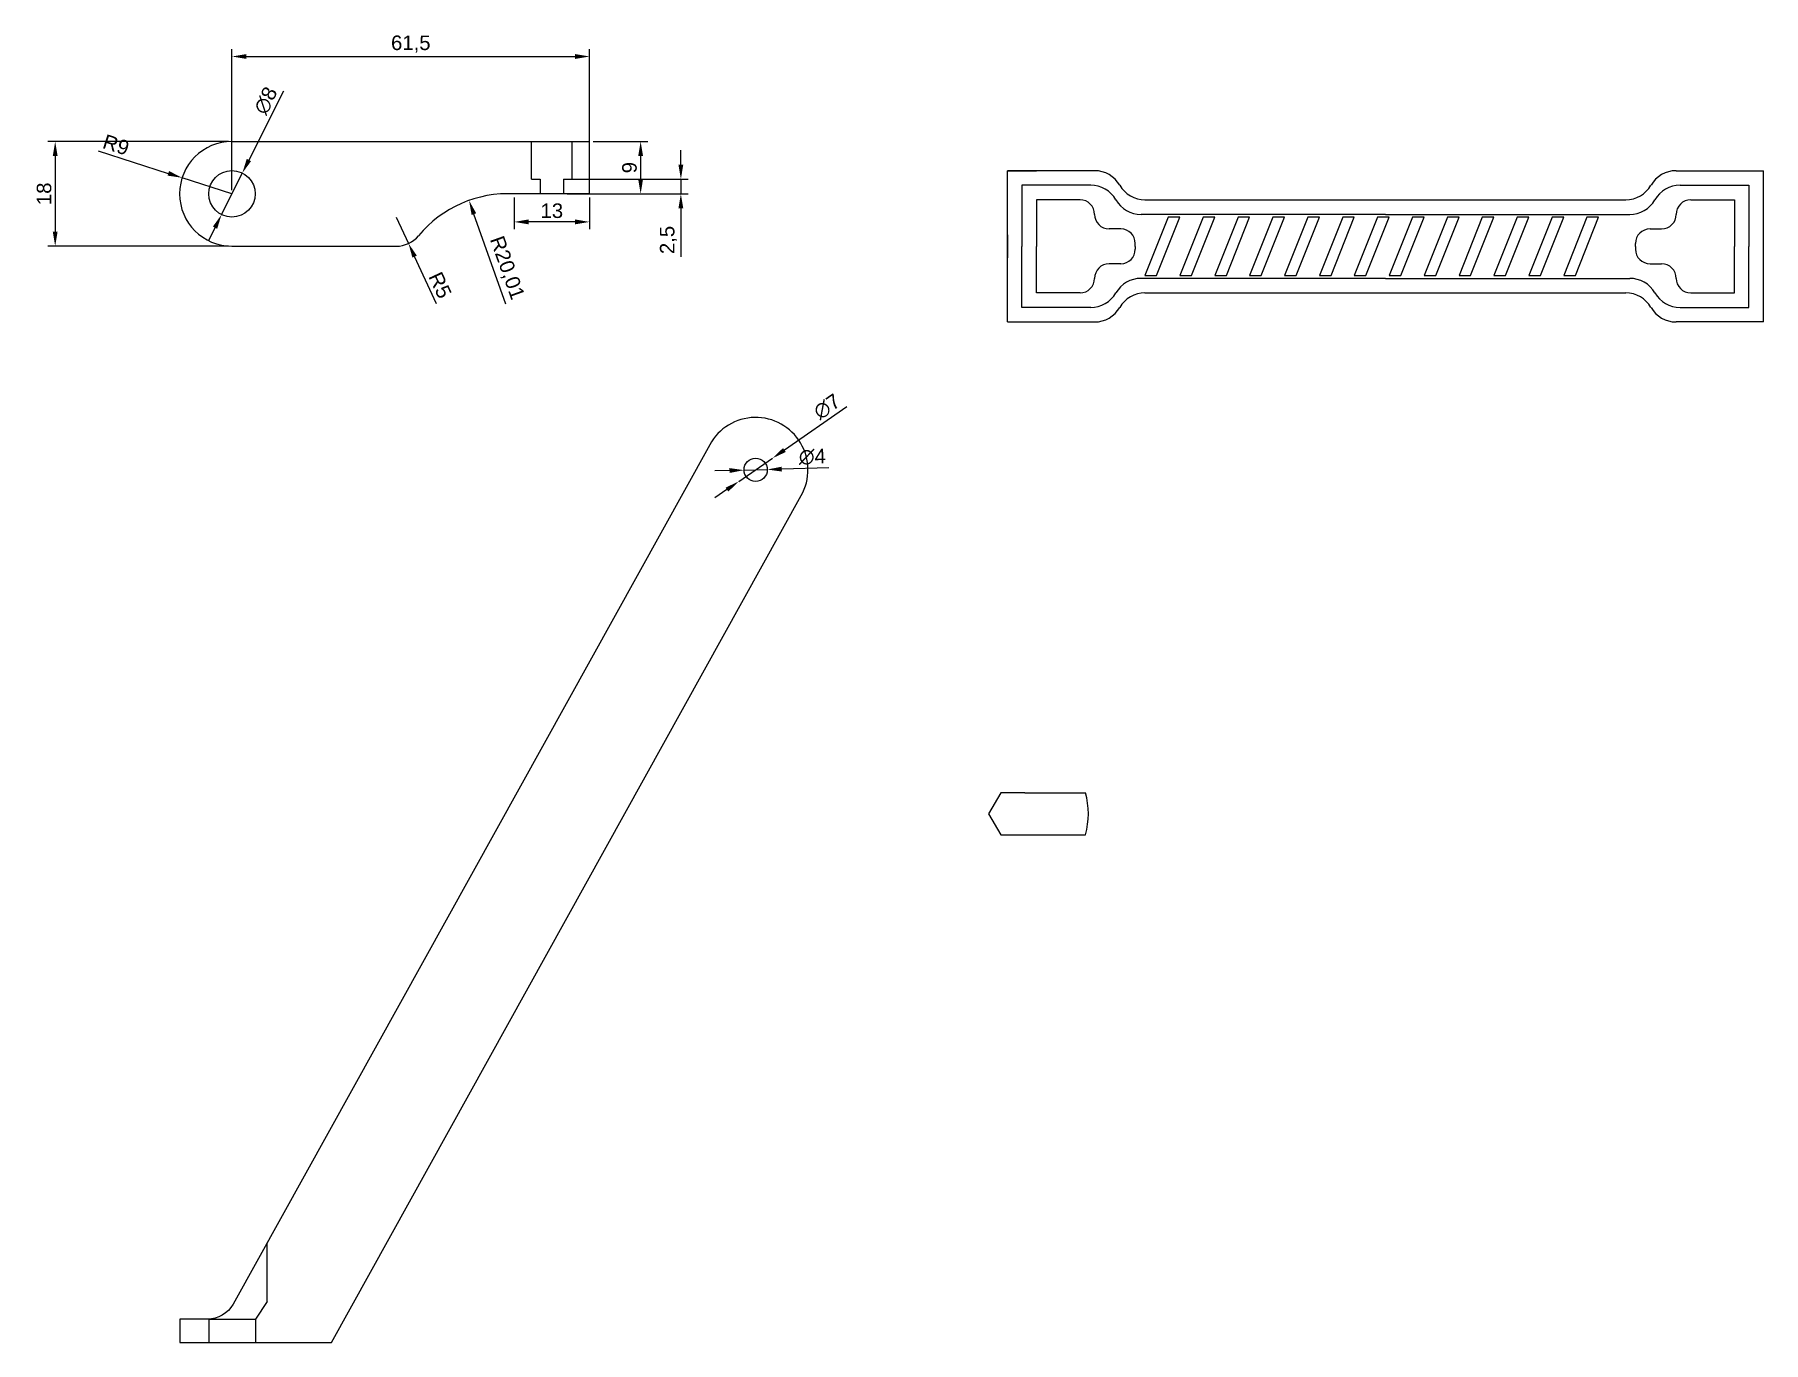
# Model space of a CAD drawing. Header units: millimetres. Extents: x 12 to 309, y -25 to 199.
import ezdxf

# ---------------------------------------------------------------- set-up
doc = ezdxf.new("R2010")
doc.units = ezdxf.units.MM
doc.linetypes.add('ACAD_ISO02W100', pattern=[15, 12, -3])
doc.layers.add('Kóta', color=1, linetype='Continuous')
doc.layers.add('N hrana', color=3, linetype='ACAD_ISO02W100')
doc.styles.get("Standard").update_dxf_attribs({"font": 'arial.ttf'})
doc.dimstyles.new('ISO-25', dxfattribs={"dimtxt": 2.5, "dimasz": 2.5, "dimexe": 1.25, "dimexo": 0.625, "dimtad": 1, "dimtxsty": 'Standard', "dimcen": 2.5, "dimadec": 0, "dimazin": 0, "dimtfac": 1, "dimtmove": 0, "dimatfit": 3, "dimfxl": 1, "dimarcsym": 0})

# ---------------------------------------------------------------- blocks, each defined once
blk = doc.blocks.new('*D1')
at = {"layer": 'Defpoints', "color": 0, "transparency": 16777216}
for p in [(47.62, 175.62), (44.04, 168.46)]:
    blk.add_point(p, dxfattribs=at)
at = {"layer": 'Kóta', "color": 0, "lineweight": -2, "transparency": 16777216}
for p, q in [((54.67, 189.68), (48.74, 177.85)), ((44.04, 168.46), (47.62, 175.62)), ((42.92, 166.23), (41.8, 163.99))]:
    blk.add_line(p, q, dxfattribs=at)
at = {"layer": 'Kóta', "color": 0, "transparency": 16777216}
for points in [[(48.37, 178.04), (49.12, 177.66), (47.62, 175.62)], [(42.55, 166.41), (43.29, 166.04), (44.04, 168.46)]]:
    blk.add_solid(points, dxfattribs=at)
at = {"layer": 'Kóta', "color": 0, "transparency": 16777216, "insert": (51.65, 188.06), "char_height": 2.5, "attachment_point": 5, "rotation": 63.3845}
blk.add_mtext('∅8', dxfattribs=at)
blk = doc.blocks.new('*D2')
at = {"layer": 'Defpoints', "color": 0, "transparency": 16777216}
for p in [(37.26, 174.8), (45.83, 172.04)]:
    blk.add_point(p, dxfattribs=at)
at = {"layer": 'Kóta', "color": 0, "lineweight": -2, "transparency": 16777216}
for p, q in [((22.8, 179.45), (34.88, 175.56)), ((45.83, 172.04), (37.26, 174.8))]:
    blk.add_line(p, q, dxfattribs=at)
at = {"layer": 'Kóta', "color": 0, "transparency": 16777216}
blk.add_solid([(35.01, 175.96), (34.76, 175.17), (37.26, 174.8)], dxfattribs=at)
at = {"layer": 'Kóta', "color": 0, "transparency": 16777216, "insert": (25.9, 180.45), "char_height": 2.5, "attachment_point": 5, "rotation": 342.1582}
blk.add_mtext('R9', dxfattribs=at)
blk = doc.blocks.new('*D3')
at = {"layer": 'Defpoints', "color": 0, "transparency": 16777216}
for p in [(86.59, 170.91), (93.31, 152.06)]:
    blk.add_point(p, dxfattribs=at)
at = {"layer": 'Kóta', "color": 0, "lineweight": -2, "transparency": 16777216}
blk.add_line((92.94, 153.1), (87.43, 168.55), dxfattribs=at)
at = {"layer": 'Kóta', "color": 0, "transparency": 16777216}
blk.add_solid([(87.83, 168.69), (87.04, 168.41), (86.59, 170.91)], dxfattribs=at)
at = {"layer": 'Kóta', "color": 0, "transparency": 16777216, "insert": (93, 159.27), "char_height": 2.5, "attachment_point": 5, "rotation": 289.6013}
blk.add_mtext('R20,01', dxfattribs=at)
blk = doc.blocks.new('*D4')
at = {"layer": 'Defpoints', "color": 0, "transparency": 16777216}
for p in [(74.07, 168.04), (76.18, 163.51)]:
    blk.add_point(p, dxfattribs=at)
at = {"layer": 'Kóta', "color": 0, "lineweight": -2, "transparency": 16777216}
for p, q in [((74.07, 168.04), (76.18, 163.51)), ((81.02, 153.14), (77.24, 161.24))]:
    blk.add_line(p, q, dxfattribs=at)
at = {"layer": 'Kóta', "color": 0, "transparency": 16777216}
blk.add_solid([(77.62, 161.42), (76.86, 161.07), (76.18, 163.51)], dxfattribs=at)
at = {"layer": 'Kóta', "color": 0, "transparency": 16777216, "insert": (81.62, 156.34), "char_height": 2.5, "attachment_point": 5, "rotation": 294.9974}
blk.add_mtext('R5', dxfattribs=at)
blk = doc.blocks.new('*D5')
at = {"layer": 'Defpoints', "color": 0, "transparency": 16777216}
for p in [(107.33, 195.65), (45.83, 172.04), (107.33, 172.04)]:
    blk.add_point(p, dxfattribs=at)
at = {"layer": 'Kóta', "color": 0, "lineweight": -2, "transparency": 16777216}
for p, q in [((45.83, 172.66), (45.83, 196.9)), ((107.33, 172.66), (107.33, 196.9)), ((48.33, 195.65), (104.83, 195.65))]:
    blk.add_line(p, q, dxfattribs=at)
at = {"layer": 'Kóta', "color": 0, "transparency": 16777216}
for points in [[(48.33, 196.06), (48.33, 195.23), (45.83, 195.65)], [(104.83, 196.06), (104.83, 195.23), (107.33, 195.65)]]:
    blk.add_solid(points, dxfattribs=at)
at = {"layer": 'Kóta', "color": 0, "transparency": 16777216, "insert": (76.58, 197.77), "char_height": 2.5, "attachment_point": 5}
blk.add_mtext('61,5', dxfattribs=at)
blk = doc.blocks.new('*D6')
at = {"layer": 'Defpoints', "color": 0, "transparency": 16777216}
for p in [(107.33, 181.04), (107.33, 172.04), (116.1, 172.04)]:
    blk.add_point(p, dxfattribs=at)
at = {"layer": 'Kóta', "color": 0, "lineweight": -2, "transparency": 16777216}
for p, q in [((107.96, 181.04), (117.35, 181.04)), ((116.1, 178.54), (116.1, 174.54)), ((107.96, 172.04), (117.35, 172.04))]:
    blk.add_line(p, q, dxfattribs=at)
at = {"layer": 'Kóta', "color": 0, "transparency": 16777216}
for points in [[(115.68, 178.54), (116.51, 178.54), (116.1, 181.04)], [(115.68, 174.54), (116.51, 174.54), (116.1, 172.04)]]:
    blk.add_solid(points, dxfattribs=at)
at = {"layer": 'Kóta', "color": 0, "transparency": 16777216, "insert": (114.19, 176.54), "char_height": 2.5, "attachment_point": 5, "rotation": 90}
blk.add_mtext('9', dxfattribs=at)
blk = doc.blocks.new('*D7')
at = {"layer": 'Defpoints', "color": 0, "transparency": 16777216}
for p in [(94.33, 172.04), (107.33, 172.04), (94.33, 167.21)]:
    blk.add_point(p, dxfattribs=at)
at = {"layer": 'Kóta', "color": 0, "lineweight": -2, "transparency": 16777216}
for p, q in [((94.33, 171.41), (94.33, 165.96)), ((107.33, 171.41), (107.33, 165.96)), ((104.83, 167.21), (96.83, 167.21))]:
    blk.add_line(p, q, dxfattribs=at)
at = {"layer": 'Kóta', "color": 0, "transparency": 16777216}
for points in [[(96.83, 167.63), (96.83, 166.8), (94.33, 167.21)], [(104.83, 167.63), (104.83, 166.8), (107.33, 167.21)]]:
    blk.add_solid(points, dxfattribs=at)
at = {"layer": 'Kóta', "color": 0, "transparency": 16777216, "insert": (100.83, 169.12), "char_height": 2.5, "attachment_point": 5}
blk.add_mtext('13', dxfattribs=at)
blk = doc.blocks.new('*D8')
at = {"layer": 'Defpoints', "color": 0, "transparency": 16777216}
for p in [(45.83, 181.04), (15.44, 163.04), (45.83, 163.04)]:
    blk.add_point(p, dxfattribs=at)
at = {"layer": 'Kóta', "color": 0, "lineweight": -2, "transparency": 16777216}
for p, q in [((45.21, 181.04), (14.19, 181.04)), ((15.44, 178.54), (15.44, 165.54)), ((45.21, 163.04), (14.19, 163.04))]:
    blk.add_line(p, q, dxfattribs=at)
at = {"layer": 'Kóta', "color": 0, "transparency": 16777216}
for points in [[(15.02, 178.54), (15.85, 178.54), (15.44, 181.04)], [(15.02, 165.54), (15.85, 165.54), (15.44, 163.04)]]:
    blk.add_solid(points, dxfattribs=at)
at = {"layer": 'Kóta', "color": 0, "transparency": 16777216, "insert": (13.53, 172.04), "char_height": 2.5, "attachment_point": 5, "rotation": 90}
blk.add_mtext('18', dxfattribs=at)
blk = doc.blocks.new('*D9')
at = {"layer": 'Defpoints', "color": 0, "transparency": 16777216}
for p in [(138.76, 126.58), (132.99, 122.61)]:
    blk.add_point(p, dxfattribs=at)
at = {"layer": 'Kóta', "color": 0, "lineweight": -2, "transparency": 16777216}
for p, q in [((151.58, 135.42), (140.82, 128)), ((132.99, 122.61), (138.76, 126.58)), ((130.94, 121.19), (128.88, 119.77))]:
    blk.add_line(p, q, dxfattribs=at)
at = {"layer": 'Kóta', "color": 0, "transparency": 16777216}
for points in [[(140.58, 128.34), (141.05, 127.66), (138.76, 126.58)], [(130.7, 121.53), (131.17, 120.85), (132.99, 122.61)]]:
    blk.add_solid(points, dxfattribs=at)
at = {"layer": 'Kóta', "color": 0, "transparency": 16777216, "insert": (148.15, 135.45), "char_height": 2.5, "attachment_point": 5, "rotation": 34.5776}
blk.add_mtext('∅7', dxfattribs=at)
blk = doc.blocks.new('*D10')
at = {"layer": 'Defpoints', "color": 0, "transparency": 16777216}
for p in [(133.88, 124.54), (137.87, 124.65)]:
    blk.add_point(p, dxfattribs=at)
at = {"layer": 'Kóta', "color": 0, "lineweight": -2, "transparency": 16777216}
for p, q in [((148.47, 124.93), (140.37, 124.71)), ((131.38, 124.48), (128.88, 124.41)), ((133.88, 124.54), (137.87, 124.65))]:
    blk.add_line(p, q, dxfattribs=at)
at = {"layer": 'Kóta', "color": 0, "transparency": 16777216}
for points in [[(131.37, 124.89), (131.39, 124.06), (133.88, 124.54)], [(140.36, 125.13), (140.38, 124.3), (137.87, 124.65)]]:
    blk.add_solid(points, dxfattribs=at)
at = {"layer": 'Kóta', "color": 0, "transparency": 16777216, "insert": (145.62, 126.83), "char_height": 2.5, "attachment_point": 5, "rotation": 1.5143}
blk.add_mtext('∅4', dxfattribs=at)
blk = doc.blocks.new('*D11')
at = {"layer": 'Defpoints', "color": 0, "transparency": 16777216}
for p in [(102.83, 174.54), (102.83, 172.04), (123.02, 172.04)]:
    blk.add_point(p, dxfattribs=at)
at = {"layer": 'Kóta', "color": 0, "lineweight": -2, "transparency": 16777216}
for p, q in [((123.02, 177.04), (123.02, 179.54)), ((103.46, 174.54), (124.27, 174.54)), ((123.02, 174.54), (123.02, 172.04)), ((103.46, 172.04), (124.27, 172.04)), ((123.02, 169.54), (123.02, 161.18))]:
    blk.add_line(p, q, dxfattribs=at)
at = {"layer": 'Kóta', "color": 0, "transparency": 16777216}
for points in [[(122.6, 177.04), (123.43, 177.04), (123.02, 174.54)], [(122.6, 169.54), (123.43, 169.54), (123.02, 172.04)]]:
    blk.add_solid(points, dxfattribs=at)
at = {"layer": 'Kóta', "color": 0, "transparency": 16777216, "insert": (120.89, 164.11), "char_height": 2.5, "attachment_point": 5, "rotation": 90}
blk.add_mtext('2,5', dxfattribs=at)
blk = doc.blocks.new('*U12')
blk.add_lwpolyline([(-1, -5), (3, 5), (1, 5), (-3, -5)], close=True)
blk = doc.blocks.new('*U13')
at = {"color": 0, "linetype": 'ByBlock', "lineweight": -2, "transparency": 16777216}
for p in [(0, 0), (6, 0), (12, 0), (18, 0), (24, 0), (30, 0), (36, 0), (42, 0), (48, 0), (54, 0), (60, 0), (66, 0), (72, 0)]:
    blk.add_blockref('*U12', p, dxfattribs=at)

msp = doc.modelspace()

# ---------------------------------------------------------------- linework, layer by layer
for p, q in [((45.832, 181.039), (107.332, 181.039)), ((107.332, 172.039), (107.332, 181.039)), ((179.149, 150.012), (179.149, 176.012)), ((194.149, 176.012), (179.149, 176.012)), ((179.149, 176.012), (184.149, 176.012)), ((179.149, 176.012), (181.649, 176.012)), ((294.149, 176.012), (309.149, 176.012)), ((309.149, 150.012), (309.149, 176.012)), ((181.649, 173.512), (181.649, 163.012)), ((193.479, 173.512), (181.649, 173.512)), ((294.818, 173.512), (306.649, 173.512)), ((306.649, 173.512), (306.649, 163.012)), ((107.332, 172.039), (94.332, 172.039)), ((191.649, 171.012), (184.149, 171.012)), ((184.149, 171.012), (184.149, 163.012)), ((202.809, 171.012), (285.488, 171.012)), ((296.649, 171.012), (304.149, 171.012)), ((304.149, 171.012), (304.149, 163.012)), ((202.809, 168.512), (202.139, 168.512)), ((244.149, 168.512), (202.809, 168.512)), ((244.149, 168.512), (285.488, 168.512)), ((285.488, 168.512), (286.158, 168.512)), ((198.649, 166.012), (196.649, 166.012)), ((201.149, 163.012), (201.149, 163.512)), ((287.149, 163.012), (287.149, 163.512)), ((289.649, 166.012), (291.649, 166.012)), ((45.832, 163.039), (74.072, 163.039)), ((181.649, 152.512), (181.649, 163.012)), ((184.149, 155.012), (184.149, 163.012)), ((201.149, 163.012), (201.149, 162.512)), ((287.149, 163.012), (287.149, 162.512)), ((304.149, 155.012), (304.149, 163.012)), ((306.649, 152.512), (306.649, 163.012)), ((198.649, 160.012), (196.649, 160.012)), ((289.649, 160.012), (291.649, 160.012)), ((191.649, 155.012), (184.149, 155.012)), ((194.149, 157.512), (194.149, 157.512)), ((202.809, 157.512), (202.139, 157.512)), ((244.149, 157.512), (202.809, 157.512)), ((202.809, 155.012), (285.488, 155.012)), ((244.149, 157.512), (285.488, 157.512)), ((285.488, 157.512), (286.158, 157.512)), ((294.149, 157.512), (294.149, 157.512)), ((296.649, 155.012), (304.149, 155.012)), ((193.479, 152.512), (181.649, 152.512)), ((294.818, 152.512), (306.649, 152.512)), ((179.149, 150.012), (194.149, 150.012)), ((309.149, 150.012), (294.149, 150.012)), ((62.949, -25.405), (143.715, 120.175)), ((182.164, 69.078), (192.577, 69.078)), ((182.164, 61.878), (192.577, 61.878)), ((41.875, -21.399), (39.875, -21.399)), ((41.875, -21.399), (49.875, -21.399)), ((54.875, -25.405), (62.949, -25.405))]:
    msp.add_line(p, q)
msp.add_lwpolyline([(127.977, 128.91), (46.011, -18.83, -0.2725313), (41.639, -21.405), (36.875, -21.405), (36.875, -25.405), (54.875, -25.405)], format="xyb")
msp.add_lwpolyline([(182.164, 69.078), (178.007, 69.078), (175.929, 65.478), (178.007, 61.878), (182.164, 61.878)])
for centre, radius in [((45.832, 172.039), 4), ((135.875, 124.595), 2)]:
    msp.add_circle(centre, radius)
at = {"extrusion": (-1, 0, 0)}
msp.add_circle((-163.012, 5, -179.149), 2, dxfattribs=at)
for centre, radius, start, end in [((45.832, 172.039), 9, 90, 270), ((194.149, 171.012), 5, 30, 90), ((294.149, 171.012), 5, 90, 150), ((193.479, 168.512), 5, 30, 90), ((202.809, 176.012), 5, 210, 270), ((285.488, 176.012), 5, 270, 330), ((294.818, 168.512), 5, 90, 150), ((93.307, 152.056), 20.009, 87.06506, 140.27657), ((191.649, 168.512), 2.5, 0, 90), ((202.139, 173.512), 5, 210, 270), ((286.158, 173.512), 5, 270, 330), ((296.649, 168.512), 2.5, 90, 180), ((196.649, 168.512), 2.5, 180, 270), ((291.649, 168.512), 2.5, 270, 0), ((74.072, 168.039), 5, 270, 320.27657), ((198.649, 163.512), 2.5, 0, 90), ((289.649, 163.512), 2.5, 90, 180), ((198.649, 162.512), 2.5, 270, 0), ((289.649, 162.512), 2.5, 180, 270), ((196.649, 157.512), 2.5, 90, 180), ((291.649, 157.512), 2.5, 0, 90), ((191.649, 157.512), 2.5, 270, 0), ((193.479, 157.512), 5, 270, 330), ((202.139, 152.512), 5, 90, 150), ((202.809, 150.012), 5, 90, 150), ((285.488, 150.012), 5, 30, 90), ((286.158, 152.512), 5, 30, 90), ((294.818, 157.512), 5, 210, 270), ((296.649, 157.512), 2.5, 180, 270), ((194.149, 155.012), 5, 270, 330), ((294.149, 155.012), 5, 210, 270), ((135.875, 124.595), 9, 330.58046, 151.35669), ((180.086, 65.478), 13, 343.92335, 16.07665)]:
    msp.add_arc(centre, radius, start, end)
at = {"layer": 'N hrana'}
for p, q in [((97.332, 174.539), (97.332, 181.039)), ((104.332, 174.539), (104.332, 181.039)), ((97.332, 174.539), (98.832, 174.539)), ((98.832, 174.539), (98.832, 172.039)), ((102.832, 174.539), (102.832, 172.039)), ((102.832, 174.539), (104.332, 174.539)), ((51.875, -18.399), (51.875, -8.26)), ((51.875, -18.399), (49.875, -21.399)), ((41.875, -21.399), (41.875, -25.405)), ((49.875, -21.399), (49.875, -25.405))]:
    msp.add_line(p, q, dxfattribs=at)

# ---------------------------------------------------------------- block references
msp.add_blockref('*U13', (205.809, 163.012))

# ---------------------------------------------------------------- dimensions: what is measured, and where the dimension line sits
at = {"layer": 'Kóta'}
for base, p1, p2, picture, middle in [((107.332, 195.646), (45.832, 172.039), (107.332, 172.039), '*D5', (76.582, 197.773)), ((94.332, 167.215), (107.332, 172.039), (94.332, 172.039), '*D7', (100.832, 169.117))]:
    dim = msp.add_linear_dim(base=base, p1=p1, p2=p2, dimstyle='ISO-25', dxfattribs=at)
    dim.commit()
    dim.dimension.update_dxf_attribs({"geometry": picture, "text_midpoint": middle})
for p1, p2, picture, middle in [((44.04, 168.463), (47.624, 175.615), '*D1', (53.415, 187.172)), ((132.994, 122.609), (138.757, 126.582), '*D9', (149.272, 133.83))]:
    dim = msp.add_diameter_dim_2p(p1=p1, p2=p2, dimstyle='ISO-25', dxfattribs=at)
    dim.commit()
    dim.dimension.update_dxf_attribs({"geometry": picture, "text_midpoint": middle, "dimtype": 163})
for center, mpoint, picture, middle in [((45.832, 172.039), (37.264, 174.796), '*D2', (25.319, 178.641)), ((93.307, 152.056), (86.594, 170.906), '*D3', (90.991, 158.56)), ((74.072, 168.039), (76.184, 163.507), '*D4', (79.9, 155.537))]:
    dim = msp.add_radius_dim(center=center, mpoint=mpoint, dimstyle='ISO-25', dxfattribs=at)
    dim.commit()
    dim.dimension.update_dxf_attribs({"geometry": picture, "text_midpoint": middle, "dimtype": 164})
for base, p1, p2, picture, middle in [((15.436, 163.039), (45.832, 181.039), (45.832, 163.039), '*D8', (13.535, 172.039)), ((123.016, 172.039), (102.832, 174.539), (102.832, 172.039), '*D11', (120.889, 164.107)), ((116.096, 172.039), (107.332, 181.039), (107.332, 172.039), '*D6', (114.194, 176.539))]:
    dim = msp.add_linear_dim(base=base, p1=p1, p2=p2, angle=90, dimstyle='ISO-25', dxfattribs=at)
    dim.commit()
    dim.dimension.update_dxf_attribs({"geometry": picture, "text_midpoint": middle})
dim = msp.add_diameter_dim_2p(p1=(133.876, 124.543), p2=(137.875, 124.648), dimstyle='ISO-25', dxfattribs=at)
dim.commit()
dim.dimension.update_dxf_attribs({"geometry": '*D10', "text_midpoint": (145.619, 126.825)})

doc.saveas('drawing.dxf')
